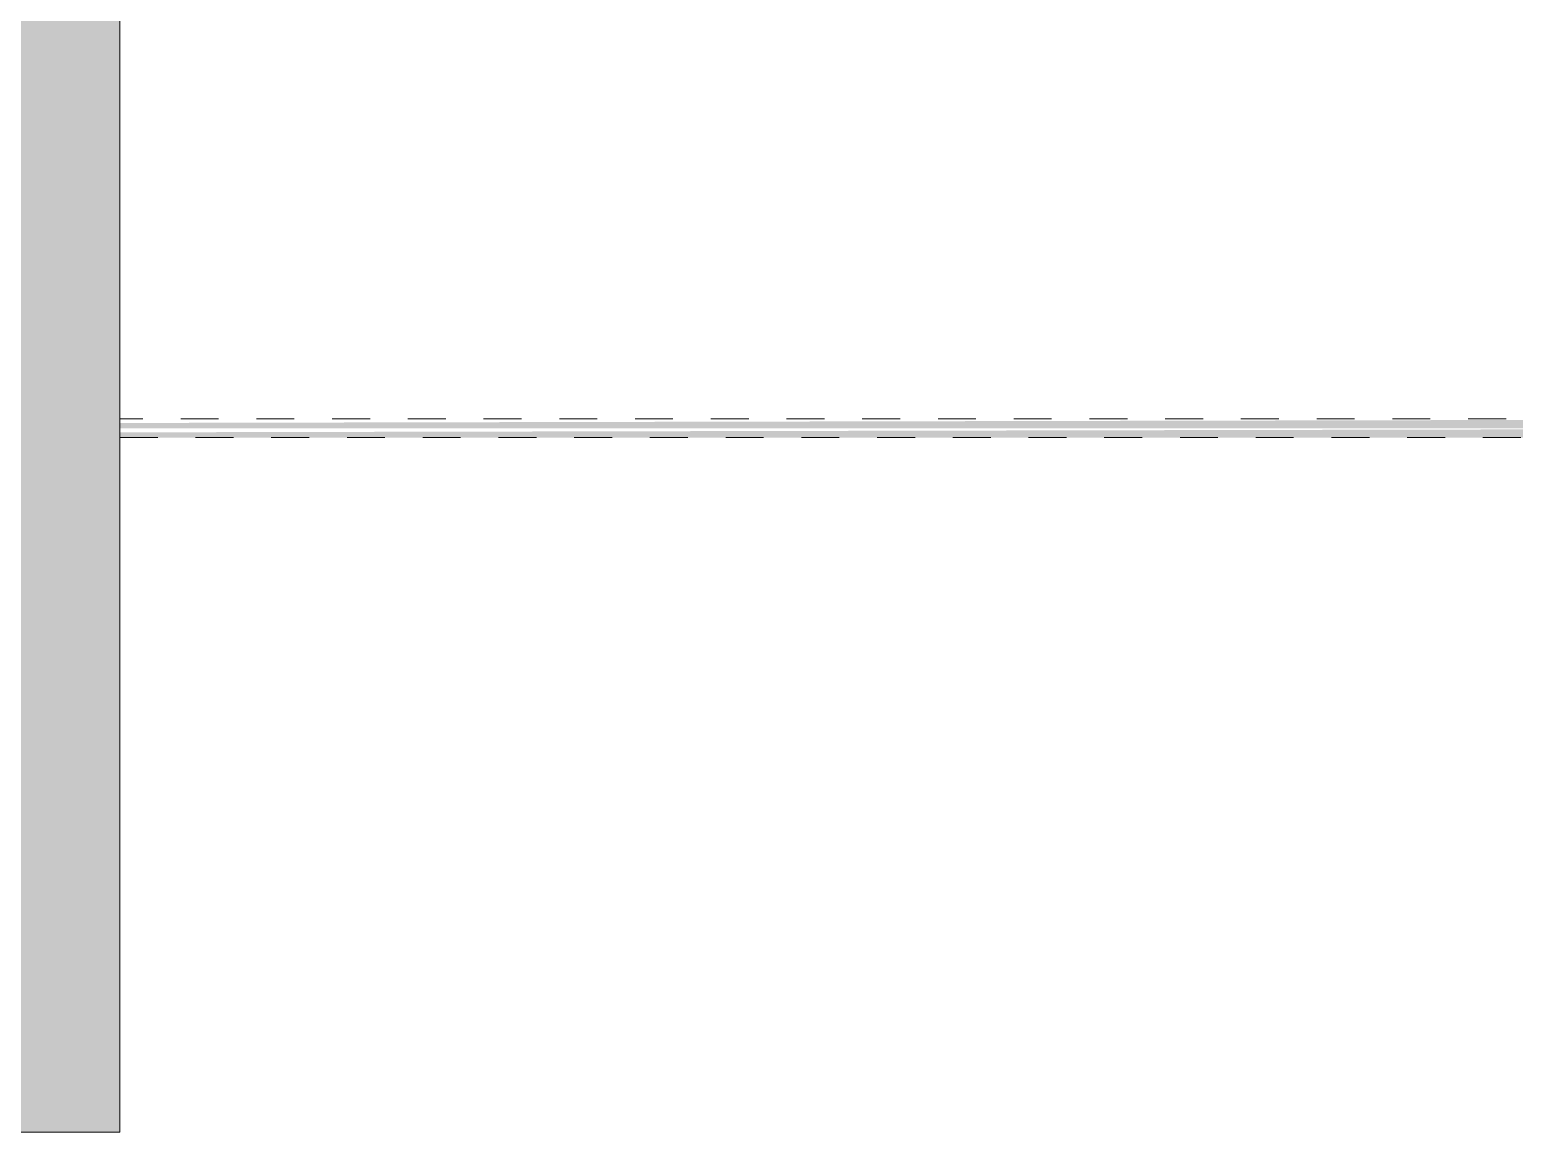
# Model space of a CAD drawing. Header units: metres. Extents: x 5 to 242, y -3 to 162.
# Drawn here: x 169.593 to 173.513, y 95.554 to 98.467 of the extents above; entities that cross this region are included whole.
import ezdxf

# ---------------------------------------------------------------- set-up
doc = ezdxf.new("R2010")
doc.units = ezdxf.units.M
doc.linetypes.add('Aligning Line', pattern=[0.012, 0.006, -0.006])
for name, color, linetype, lineweight in [('A-DETL', 7, 'Continuous', 5), ('A-DETL-GENF', 7, 'Continuous', 5), ('P-PIPE', 7, 'Continuous', 5)]:
    doc.layers.add(name, color=color, linetype=linetype, lineweight=lineweight)

msp = doc.modelspace()

# ---------------------------------------------------------------- hatches: boundary and pattern name
at = {"layer": 'A-DETL-GENF', "true_color": 0xffff00}
h = msp.add_hatch(color=2, dxfattribs=at)
h.paths.add_polyline_path([(159.2772, 95.5542), (169.8307, 95.5542), (169.8307, 120.7142), (129.9669, 120.7142), (129.9669, 95.5542), (149.0587, 95.5542)])
h.paths.add_polyline_path([(130.4761, 96.1081), (130.4761, 120.3589), (169.3545, 120.3589), (169.3545, 96.1081), (138.8401, 96.1081)])
at = {"layer": 'P-PIPE', "true_color": 0xc0c0c0}
h = msp.add_hatch(color=9, dxfattribs=at)
h.paths.add_polyline_path([(174.6051, 97.4142), (175.0915, 97.4212), (175.0915, 97.4392), (169.8307, 97.4279), (169.8307, 97.4142)])
h.paths.add_polyline_path([(168.6295, 97.4142), (169.3545, 97.4222), (169.3545, 97.4392), (153.2686, 97.4319), (153.2686, 97.4142), (168.3974, 97.4142)])
h = msp.add_hatch(color=9, dxfattribs=at)
h.paths.add_polyline_path([(153.2686, 97.3892), (169.3545, 97.3979), (169.3545, 97.4142), (153.2686, 97.4077), (153.2686, 97.39)])
h.paths.add_polyline_path([(175.0915, 97.3892), (175.0915, 97.4142), (169.8307, 97.4031), (169.8307, 97.3892), (174.6051, 97.3892)])

# ---------------------------------------------------------------- linework, layer by layer
at = {"layer": 'A-DETL'}
for p, q in [((169.8307, 95.5542), (169.8307, 120.7142)), ((129.9669, 95.5542), (169.8307, 95.5542))]:
    msp.add_line(p, q, dxfattribs=at)
at = {"layer": 'P-PIPE', "linetype": 'Aligning Line', "lineweight": 15}
for p, q in [((175.0915, 97.4392), (169.8307, 97.4392)), ((169.8307, 97.3892), (175.0915, 97.3892))]:
    msp.add_line(p, q, dxfattribs=at)

doc.saveas('drawing.dxf')
